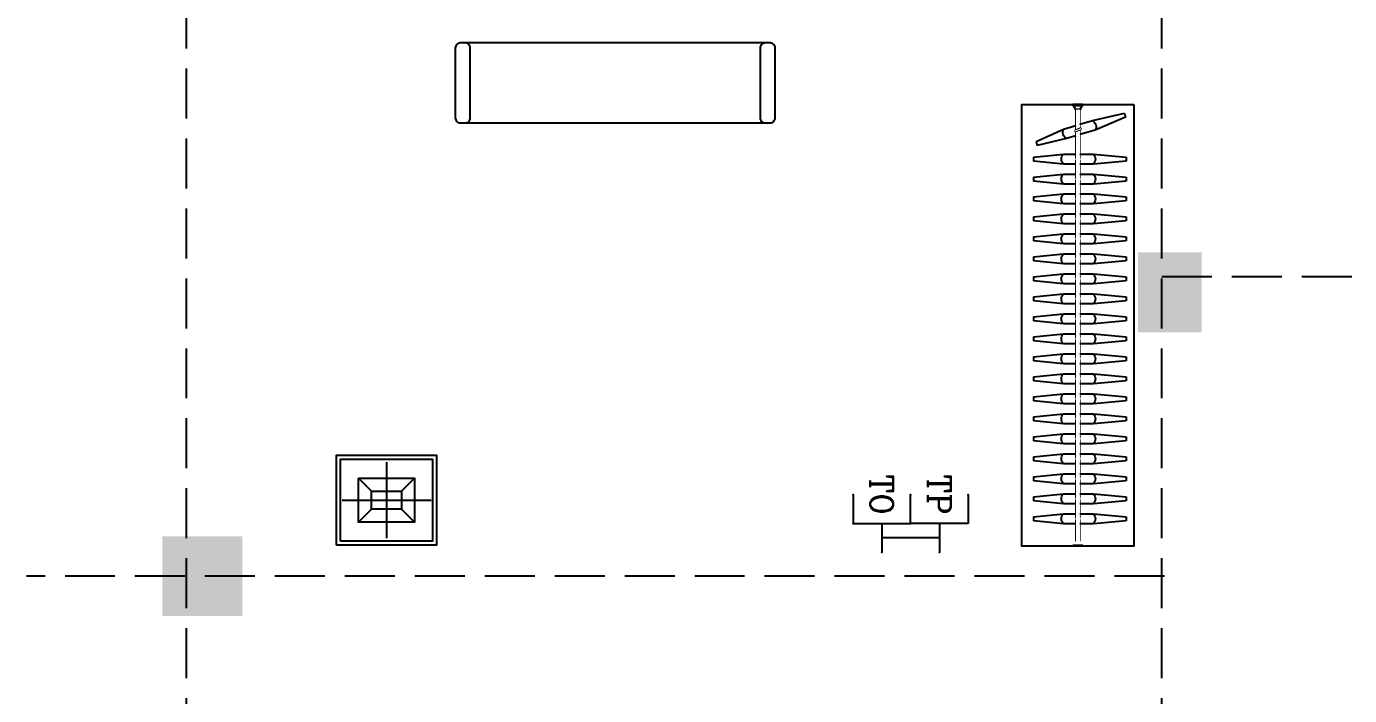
# Model space of a CAD drawing. Header units: millimetres. Extents: x -807114 to 42513, y -468455 to -61603.
# Drawn here: x 13500 to 20119, y -173757 to -170409 of the extents above; entities that cross this region are included whole.
import ezdxf
from ezdxf.enums import TextEntityAlignment as Align

# ---------------------------------------------------------------- set-up
doc = ezdxf.new("R2010")
doc.units = ezdxf.units.MM
doc.header["$LTSCALE"] = 1000
doc.linetypes.add('DASH', pattern=[0.35, 0.25, -0.1])
for name, color, linetype in [('EQUIP-通讯', 3, 'Continuous'), ('FF-FURN', 51, 'Continuous'), ('P-UN-FUR_i-固定家私', 45, 'Continuous'), ('WIRE-照明', 230, 'Continuous'), ('建-轴', 1, 'Continuous')]:
    doc.layers.add(name, color=color, linetype=linetype)
doc.styles.add('_TCH_LABEL', font='COMPLEX', dxfattribs={"bigfont": 'GBCBIG'})

# ---------------------------------------------------------------- blocks, each defined once
blk = doc.blocks.new('4afafaf2f2')
at = {"color": 59, "linetype": 'Continuous'}
for p, q in [((2143430.6, -977614.7), (2143430.6, -977169.2)), ((2143620.6, -977392), (2143240.6, -977392))]:
    blk.add_line(p, q, dxfattribs=at)
at = {"color": 57, "linetype": 'Continuous'}
for p, q in [((2143385.6, -977317), (2143320.6, -977252)), ((2143475.6, -977317), (2143540.6, -977252)), ((2143385.6, -977467), (2143320.6, -977532)), ((2143475.6, -977467), (2143540.6, -977532))]:
    blk.add_line(p, q, dxfattribs=at)
for points in [[(2143225.6, -977622), (2143635.6, -977622), (2143635.6, -977162), (2143225.6, -977162)], [(2143475.6, -977467), (2143475.6, -977317), (2143385.6, -977317), (2143385.6, -977467)]]:
    blk.add_lwpolyline(points, close=True, dxfattribs=at)
at = {"layer": 'FF-FURN'}
for points in [[(2143205.6, -977642), (2143655.6, -977642), (2143655.6, -977142), (2143205.6, -977142)], [(2143540.6, -977532), (2143540.6, -977252), (2143320.6, -977252), (2143320.6, -977532)]]:
    blk.add_lwpolyline(points, close=True, dxfattribs=at)
blk = doc.blocks.new('角几A')
at = {"color": 0, "linetype": 'Continuous'}
blk.add_lwpolyline([(800, 278.1, 0.414214), (775, 303.1), (-775, 303.1, 0.414214), (-800, 278.1), (-800, -71.9, 0.414214), (-775, -96.9), (775, -96.9, 0.414214), (800, -71.9)], format="xyb", close=True, dxfattribs=at)
at = {"color": 57, "linetype": 'Continuous'}
for points in [[(-750, -96.9, 0.414214), (-725, -71.9), (-725, 278.1, 0.414214), (-750, 303.1)], [(750, 303.1, 0.414214), (725, 278.1), (725, -71.9, 0.414214), (750, -96.9)]]:
    blk.add_lwpolyline(points, format="xyb", dxfattribs=at)
blk = doc.blocks.new('*U9284')
at = {"ltscale": 750}
blk.add_wipeout([(0, 0), (2250, 0), (2250, 600), (0, 600)], dxfattribs=at)
at = {"color": 8}
for p, q in [((205.4, 509.4), (142.5, 371.2)), ((190.4, 357), (224.6, 503.7)), ((205.4, 509.4), (224.6, 503.7)), ((282.5, 522.3), (267.5, 372.3)), ((282.5, 522.3), (302.5, 522.3)), ((317.5, 372.3), (302.5, 522.3)), ((382.5, 522.3), (367.5, 372.3)), ((382.5, 522.3), (402.5, 522.3)), ((417.5, 372.3), (402.5, 522.3)), ((482.5, 522.3), (467.5, 372.3)), ((482.5, 522.3), (502.5, 522.3)), ((517.5, 372.3), (502.5, 522.3)), ((582.5, 522.3), (567.5, 372.3)), ((582.5, 522.3), (602.5, 522.3)), ((617.5, 372.3), (602.5, 522.3)), ((682.5, 522.3), (667.5, 372.3)), ((682.5, 522.3), (702.5, 522.3)), ((717.5, 372.3), (702.5, 522.3)), ((782.5, 522.3), (767.5, 372.3)), ((782.5, 522.3), (802.5, 522.3)), ((817.5, 372.3), (802.5, 522.3)), ((882.5, 522.3), (867.5, 372.3)), ((882.5, 522.3), (902.5, 522.3)), ((917.5, 372.3), (902.5, 522.3)), ((982.5, 522.3), (967.5, 372.3)), ((982.5, 522.3), (1002.5, 522.3)), ((1017.5, 372.3), (1002.5, 522.3)), ((1082.5, 522.3), (1067.5, 372.3)), ((1082.5, 522.3), (1102.5, 522.3)), ((1117.5, 372.3), (1102.5, 522.3)), ((1182.5, 522.3), (1167.5, 372.3)), ((1182.5, 522.3), (1202.5, 522.3)), ((1217.5, 372.3), (1202.5, 522.3)), ((1282.5, 522.3), (1267.5, 372.3)), ((1282.5, 522.3), (1302.5, 522.3)), ((1317.5, 372.3), (1302.5, 522.3)), ((1382.5, 522.3), (1367.5, 372.3)), ((1382.5, 522.3), (1402.5, 522.3)), ((1417.5, 372.3), (1402.5, 522.3)), ((1482.5, 522.3), (1467.5, 372.3)), ((1482.5, 522.3), (1502.5, 522.3)), ((1517.5, 372.3), (1502.5, 522.3)), ((1582.5, 522.3), (1567.5, 372.3)), ((1582.5, 522.3), (1602.5, 522.3)), ((1617.5, 372.3), (1602.5, 522.3)), ((1682.5, 522.3), (1667.5, 372.3)), ((1682.5, 522.3), (1702.5, 522.3)), ((1717.5, 372.3), (1702.5, 522.3)), ((1782.5, 522.3), (1767.5, 372.3)), ((1782.5, 522.3), (1802.5, 522.3)), ((1817.5, 372.3), (1802.5, 522.3)), ((1882.5, 522.3), (1867.5, 372.3)), ((1882.5, 522.3), (1902.5, 522.3)), ((1917.5, 372.3), (1902.5, 522.3)), ((1982.5, 522.3), (1967.5, 372.3)), ((1982.5, 522.3), (2002.5, 522.3)), ((2017.5, 372.3), (2002.5, 522.3)), ((2082.5, 522.3), (2067.5, 372.3)), ((2082.5, 522.3), (2102.5, 522.3)), ((2117.5, 372.3), (2102.5, 522.3)), ((26, 325), (20, 325)), ((26, 325), (20, 325)), ((20, 275), (20, 325)), ((26, 275), (20, 275)), ((26, 275), (20, 275)), ((26, 275), (26, 325)), ((26, 275), (26, 325)), ((45, 286), (45, 314)), ((45, 286), (45, 314)), ((100, 227.3), (63.6, 66.7)), ((82.7, 61), (148, 213.1)), ((267.5, 222.3), (282.5, 58.2)), ((302.5, 58.2), (317.5, 222.3)), ((367.5, 222.3), (382.5, 58.2)), ((402.5, 58.2), (417.5, 222.3)), ((467.5, 222.3), (482.5, 58.2)), ((502.5, 58.2), (517.5, 222.3)), ((567.5, 222.3), (582.5, 58.2)), ((602.5, 58.2), (617.5, 222.3)), ((667.5, 222.3), (682.5, 58.2)), ((702.5, 58.2), (717.5, 222.3)), ((767.5, 222.3), (782.5, 58.2)), ((802.5, 58.2), (817.5, 222.3)), ((867.5, 222.3), (882.5, 58.2)), ((902.5, 58.2), (917.5, 222.3)), ((967.5, 222.3), (982.5, 58.2)), ((1002.5, 58.2), (1017.5, 222.3)), ((1067.5, 222.3), (1082.5, 58.2)), ((1102.5, 58.2), (1117.5, 222.3)), ((1167.5, 222.3), (1182.5, 58.2)), ((1202.5, 58.2), (1217.5, 222.3)), ((1267.5, 222.3), (1282.5, 58.2)), ((1302.5, 58.2), (1317.5, 222.3)), ((1367.5, 222.3), (1382.5, 58.2)), ((1402.5, 58.2), (1417.5, 222.3)), ((1467.5, 222.3), (1482.5, 58.2)), ((1502.5, 58.2), (1517.5, 222.3)), ((1567.5, 222.3), (1582.5, 58.2)), ((1602.5, 58.2), (1617.5, 222.3)), ((1667.5, 222.3), (1682.5, 58.2)), ((1702.5, 58.2), (1717.5, 222.3)), ((1767.5, 222.3), (1782.5, 58.2)), ((1802.5, 58.2), (1817.5, 222.3)), ((1867.5, 222.3), (1882.5, 58.2)), ((1902.5, 58.2), (1917.5, 222.3)), ((1967.5, 222.3), (1982.5, 58.2)), ((2002.5, 58.2), (2017.5, 222.3)), ((2067.5, 222.3), (2082.5, 58.2)), ((2102.5, 58.2), (2117.5, 222.3)), ((63.6, 66.7), (82.7, 61)), ((282.5, 58.2), (302.5, 58.2)), ((382.5, 58.2), (402.5, 58.2)), ((482.5, 58.2), (502.5, 58.2)), ((582.5, 58.2), (602.5, 58.2)), ((682.5, 58.2), (702.5, 58.2)), ((782.5, 58.2), (802.5, 58.2)), ((882.5, 58.2), (902.5, 58.2)), ((982.5, 58.2), (1002.5, 58.2)), ((1082.5, 58.2), (1102.5, 58.2)), ((1182.5, 58.2), (1202.5, 58.2)), ((1282.5, 58.2), (1302.5, 58.2)), ((1382.5, 58.2), (1402.5, 58.2)), ((1482.5, 58.2), (1502.5, 58.2)), ((1582.5, 58.2), (1602.5, 58.2)), ((1682.5, 58.2), (1702.5, 58.2)), ((1782.5, 58.2), (1802.5, 58.2)), ((1882.5, 58.2), (1902.5, 58.2)), ((1982.5, 58.2), (2002.5, 58.2)), ((2082.5, 58.2), (2102.5, 58.2))]:
    blk.add_line(p, q, dxfattribs=at)
at = {"color": 8, "ltscale": 750}
for points in [[(20, 20), (2230, 20), (2230, 580), (20, 580)], [(45, 309.6), (2205, 309.6), (2205, 289.6), (45, 289.6)]]:
    blk.add_lwpolyline(points, close=True, dxfattribs=at)
at = {"color": 250}
for centre, start, end in [((159, 338.9), 29.94207, 117.14771), ((292.5, 346.1), 46.39718, 133.60282), ((392.5, 346.1), 46.39718, 133.60282), ((492.5, 346.1), 46.39718, 133.60282), ((592.5, 346.1), 46.39718, 133.60282), ((692.5, 346.1), 46.39718, 133.60282), ((792.5, 346.1), 46.39718, 133.60282), ((892.5, 346.1), 46.39718, 133.60282), ((992.5, 346.1), 46.39718, 133.60282), ((1092.5, 346.1), 46.39718, 133.60282), ((1192.5, 346.1), 46.39718, 133.60282), ((1292.5, 346.1), 46.39718, 133.60282), ((1392.5, 346.1), 46.39718, 133.60282), ((1492.5, 346.1), 46.39718, 133.60282), ((1592.5, 346.1), 46.39718, 133.60282), ((1692.5, 346.1), 46.39718, 133.60282), ((1792.5, 346.1), 46.39718, 133.60282), ((1892.5, 346.1), 46.39718, 133.60282), ((1992.5, 346.1), 46.39718, 133.60282), ((2092.5, 346.1), 46.39718, 133.60282), ((131.4, 245.4), 209.94207, 297.14771), ((292.5, 248.6), 226.39718, 313.60282), ((392.5, 248.6), 226.39718, 313.60282), ((492.5, 248.6), 226.39718, 313.60282), ((592.5, 248.6), 226.39718, 313.60282), ((692.5, 248.6), 226.39718, 313.60282), ((792.5, 248.6), 226.39718, 313.60282), ((892.5, 248.6), 226.39718, 313.60282), ((992.5, 248.6), 226.39718, 313.60282), ((1092.5, 248.6), 226.39718, 313.60282), ((1192.5, 248.6), 226.39718, 313.60282), ((1292.5, 248.6), 226.39718, 313.60282), ((1392.5, 248.6), 226.39718, 313.60282), ((1492.5, 248.6), 226.39718, 313.60282), ((1592.5, 248.6), 226.39718, 313.60282), ((1692.5, 248.6), 226.39718, 313.60282), ((1792.5, 248.6), 226.39718, 313.60282), ((1892.5, 248.6), 226.39718, 313.60282), ((1992.5, 248.6), 226.39718, 313.60282), ((2092.5, 248.6), 226.39718, 313.60282)]:
    blk.add_arc(centre, 36.3, start, end, dxfattribs=at)
at = {"color": 8}
for centre, start, end in [((45, 335.9), 209.91557, 269.94727), ((45, 335.9), 209.91557, 269.94727), ((45, 264.1), 90.05273, 150.08443), ((45, 264.1), 90.05273, 150.08443)]:
    blk.add_arc(centre, 21.9, start, end, dxfattribs=at)
at = {"color": 8, "ltscale": 750}
blk.add_wipeout([(45, 309.6), (2205, 309.6), (2205, 289.6), (45, 289.6)], dxfattribs=at)
at = {"color": 8}
for p, q in [((267.5, 372.3), (267.5, 309.6)), ((317.5, 309.6), (317.5, 372.3)), ((367.5, 372.3), (367.5, 309.6)), ((417.5, 309.6), (417.5, 372.3)), ((467.5, 372.3), (467.5, 309.6)), ((517.5, 309.6), (517.5, 372.3)), ((567.5, 372.3), (567.5, 309.6)), ((617.5, 309.6), (617.5, 372.3)), ((667.5, 372.3), (667.5, 309.6)), ((717.5, 309.6), (717.5, 372.3)), ((767.5, 372.3), (767.5, 309.6)), ((817.5, 309.6), (817.5, 372.3)), ((867.5, 372.3), (867.5, 309.6)), ((917.5, 309.6), (917.5, 372.3)), ((967.5, 372.3), (967.5, 309.6)), ((1017.5, 309.6), (1017.5, 372.3)), ((1067.5, 372.3), (1067.5, 309.6)), ((1117.5, 309.6), (1117.5, 372.3)), ((1167.5, 372.3), (1167.5, 309.6)), ((1217.5, 309.6), (1217.5, 372.3)), ((1267.5, 372.3), (1267.5, 309.6)), ((1317.5, 309.6), (1317.5, 372.3)), ((1367.5, 372.3), (1367.5, 309.6)), ((1417.5, 309.6), (1417.5, 372.3)), ((1467.5, 372.3), (1467.5, 309.6)), ((1517.5, 309.6), (1517.5, 372.3)), ((1567.5, 372.3), (1567.5, 309.6)), ((1617.5, 309.6), (1617.5, 372.3)), ((1667.5, 372.3), (1667.5, 309.6)), ((1717.5, 309.6), (1717.5, 372.3)), ((1767.5, 372.3), (1767.5, 309.6)), ((1817.5, 309.6), (1817.5, 372.3)), ((1867.5, 372.3), (1867.5, 309.6)), ((1917.5, 309.6), (1917.5, 372.3)), ((1967.5, 372.3), (1967.5, 309.6)), ((2017.5, 309.6), (2017.5, 372.3)), ((2067.5, 372.3), (2067.5, 309.6)), ((2117.5, 309.6), (2117.5, 372.3)), ((267.5, 289.6), (267.5, 222.3)), ((317.5, 222.3), (317.5, 289.6)), ((367.5, 289.6), (367.5, 222.3)), ((417.5, 222.3), (417.5, 289.6)), ((467.5, 289.6), (467.5, 222.3)), ((517.5, 222.3), (517.5, 289.6)), ((567.5, 289.6), (567.5, 222.3)), ((617.5, 222.3), (617.5, 289.6)), ((667.5, 289.6), (667.5, 222.3)), ((717.5, 222.3), (717.5, 289.6)), ((767.5, 289.6), (767.5, 222.3)), ((817.5, 222.3), (817.5, 289.6)), ((867.5, 289.6), (867.5, 222.3)), ((917.5, 222.3), (917.5, 289.6)), ((967.5, 289.6), (967.5, 222.3)), ((1017.5, 222.3), (1017.5, 289.6)), ((1067.5, 289.6), (1067.5, 222.3)), ((1117.5, 222.3), (1117.5, 289.6)), ((1167.5, 289.6), (1167.5, 222.3)), ((1217.5, 222.3), (1217.5, 289.6)), ((1267.5, 289.6), (1267.5, 222.3)), ((1317.5, 222.3), (1317.5, 289.6)), ((1367.5, 289.6), (1367.5, 222.3)), ((1417.5, 222.3), (1417.5, 289.6)), ((1467.5, 289.6), (1467.5, 222.3)), ((1517.5, 222.3), (1517.5, 289.6)), ((1567.5, 289.6), (1567.5, 222.3)), ((1617.5, 222.3), (1617.5, 289.6)), ((1667.5, 289.6), (1667.5, 222.3)), ((1717.5, 222.3), (1717.5, 289.6)), ((1767.5, 289.6), (1767.5, 222.3)), ((1817.5, 222.3), (1817.5, 289.6)), ((1867.5, 289.6), (1867.5, 222.3)), ((1917.5, 222.3), (1917.5, 289.6)), ((1967.5, 289.6), (1967.5, 222.3)), ((2017.5, 222.3), (2017.5, 289.6)), ((2067.5, 289.6), (2067.5, 222.3)), ((2117.5, 222.3), (2117.5, 289.6))]:
    blk.add_line(p, q, dxfattribs=at)
at = {"color": 8, "ltscale": 750}
blk.add_lwpolyline([(148.1, 310), (149.3, 313.2), (149.8, 313.8), (150.1, 314), (150.4, 314.2), (150.8, 314.3), (151.2, 314.4), (151.6, 314.4), (152, 314.4), (152.3, 314.3), (152.6, 314.2), (152.9, 314), (153.1, 313.8), (153.3, 313.5), (153.5, 313.3), (153.7, 313), (153.8, 312.8), (153.9, 312.4), (153.9, 312), (153.9, 311.6), (153.9, 311.5), (143.8, 285.9), (143.7, 285.8), (143.7, 285.7), (143.5, 285.5), (143.4, 285.5), (143.3, 285.3), (143.1, 285.2), (142.9, 285.1), (142.8, 285), (142.6, 285), (142.4, 284.9), (142.1, 284.8), (141.8, 284.9), (141.6, 284.8), (141.5, 284.8), (141.3, 284.9), (141, 284.9), (140.7, 285), (140.6, 285.1), (140.5, 285.2), (140.3, 285.3), (140.2, 285.4), (140.1, 285.5), (139.9, 285.6), (139.8, 285.7), (139.7, 285.9), (139.7, 286), (139.6, 286.1), (139.5, 286.2), (139.4, 286.4), (139.4, 286.6), (139.3, 286.7), (139.3, 286.9), (139.3, 287), (139.3, 287.2), (139.3, 287.4), (139.3, 287.6), (139.3, 287.8), (139.4, 288)], close=True, dxfattribs=at)
at = {"color": 8}
blk.add_wipeout([(2205, 313.6), (2205, 285.6), (2207, 285.5), (2208.5, 285.3), (2209.9, 285.1), (2212.1, 284.4), (2213.8, 283.8), (2215.7, 282.8), (2217.1, 282), (2218.4, 281.1), (2219.7, 280), (2220.7, 278.9), (2221.9, 277.7), (2222.7, 276.7), (2224, 274.6), (2230, 274.6), (2230, 324.6), (2224, 324.6), (2223.5, 323.7), (2223.1, 323.2), (2222.9, 322.9), (2222.6, 322.5), (2222.3, 322.1), (2222, 321.8), (2221.6, 321.3), (2221.2, 320.7), (2220.7, 320.3), (2220.3, 319.9), (2219.9, 319.5), (2219.2, 318.9), (2218.8, 318.5), (2218.1, 318), (2217.3, 317.4), (2216.8, 317.1), (2216.1, 316.7), (2215.4, 316.3), (2214.7, 315.9), (2213.6, 315.4), (2212.3, 314.9), (2211.5, 314.6), (2210.7, 314.4), (2209.5, 314.1), (2208.6, 313.9), (2207.4, 313.8), (2206.2, 313.7), (2205.8, 313.6), (2205, 313.6), (2205, 285.6)], dxfattribs=at)
for p, q in [((2224, 324.6), (2230, 324.6)), ((2224, 324.6), (2230, 324.6)), ((2224, 324.6), (2224, 274.6)), ((2224, 274.6), (2230, 274.6)), ((2224, 274.6), (2230, 274.6)), ((2230, 274.6), (2230, 324.6))]:
    blk.add_line(p, q, dxfattribs=at)
at = {"color": 8, "ltscale": 750}
for points in [[(148.1, 310), (149.3, 313.2), (149.8, 313.8), (150.1, 314), (150.4, 314.2), (150.8, 314.3), (151.2, 314.4), (151.6, 314.4), (152, 314.4), (152.3, 314.3), (152.6, 314.2), (152.9, 314), (153.1, 313.8), (153.3, 313.5), (153.5, 313.3), (153.7, 313), (153.8, 312.8), (153.9, 312.4), (153.9, 312), (153.9, 311.6), (153.9, 311.5), (143.8, 285.9), (143.7, 285.8), (143.7, 285.7), (143.5, 285.5), (143.4, 285.5), (143.3, 285.3), (143.1, 285.2), (142.9, 285.1), (142.8, 285), (142.6, 285), (142.4, 284.9), (142.1, 284.8), (141.8, 284.9), (141.6, 284.8), (141.5, 284.8), (141.3, 284.9), (141, 284.9), (140.7, 285), (140.6, 285.1), (140.5, 285.2), (140.3, 285.3), (140.2, 285.4), (140.1, 285.5), (139.9, 285.6), (139.8, 285.7), (139.7, 285.9), (139.7, 286), (139.6, 286.1), (139.5, 286.2), (139.4, 286.4), (139.4, 286.6), (139.3, 286.7), (139.3, 286.9), (139.3, 287), (139.3, 287.2), (139.3, 287.4), (139.3, 287.6), (139.3, 287.8), (139.4, 288)], [(290.1, 309.8), (290.1, 313.3), (290.3, 314), (290.5, 314.3), (290.7, 314.6), (291.1, 314.9), (291.4, 315.1), (291.8, 315.3), (292.1, 315.3), (292.5, 315.4), (292.8, 315.4), (293.1, 315.3), (293.4, 315.2), (293.7, 315.1), (294, 314.9), (294.2, 314.7), (294.4, 314.5), (294.6, 314.2), (294.8, 313.9), (295, 313.5), (295, 313.4), (295, 285.9), (294.9, 285.7), (294.9, 285.6), (294.8, 285.4), (294.8, 285.3), (294.7, 285.2), (294.6, 285), (294.5, 284.8), (294.3, 284.7), (294.2, 284.6), (294, 284.4), (293.8, 284.3), (293.5, 284.2), (293.3, 284), (293.2, 284), (293, 284), (292.7, 283.9), (292.4, 283.9), (292.3, 283.9), (292.1, 284), (292, 284), (291.8, 284), (291.6, 284.1), (291.5, 284.2), (291.4, 284.2), (291.2, 284.3), (291.1, 284.4), (291, 284.5), (290.9, 284.6), (290.7, 284.7), (290.6, 284.9), (290.5, 285), (290.4, 285.2), (290.4, 285.3), (290.3, 285.4), (290.2, 285.6), (290.2, 285.8), (290.1, 286), (290.1, 286.2)], [(390.1, 309.8), (390.1, 313.3), (390.3, 314), (390.5, 314.3), (390.7, 314.6), (391.1, 314.9), (391.4, 315.1), (391.8, 315.3), (392.1, 315.3), (392.5, 315.4), (392.8, 315.4), (393.1, 315.3), (393.4, 315.2), (393.7, 315.1), (394, 314.9), (394.2, 314.7), (394.4, 314.5), (394.6, 314.2), (394.8, 313.9), (395, 313.5), (395, 313.4), (395, 285.9), (394.9, 285.7), (394.9, 285.6), (394.8, 285.4), (394.8, 285.3), (394.7, 285.2), (394.6, 285), (394.5, 284.8), (394.3, 284.7), (394.2, 284.6), (394, 284.4), (393.8, 284.3), (393.5, 284.2), (393.3, 284), (393.2, 284), (393, 284), (392.7, 283.9), (392.4, 283.9), (392.3, 283.9), (392.1, 284), (392, 284), (391.8, 284), (391.6, 284.1), (391.5, 284.2), (391.4, 284.2), (391.2, 284.3), (391.1, 284.4), (391, 284.5), (390.9, 284.6), (390.7, 284.7), (390.6, 284.9), (390.5, 285), (390.4, 285.2), (390.4, 285.3), (390.3, 285.4), (390.2, 285.6), (390.2, 285.8), (390.1, 286), (390.1, 286.2)], [(490.1, 309.8), (490.1, 313.3), (490.3, 314), (490.5, 314.3), (490.7, 314.6), (491.1, 314.9), (491.4, 315.1), (491.8, 315.3), (492.1, 315.3), (492.5, 315.4), (492.8, 315.4), (493.1, 315.3), (493.4, 315.2), (493.7, 315.1), (494, 314.9), (494.2, 314.7), (494.4, 314.5), (494.6, 314.2), (494.8, 313.9), (495, 313.5), (495, 313.4), (495, 285.9), (494.9, 285.7), (494.9, 285.6), (494.8, 285.4), (494.8, 285.3), (494.7, 285.2), (494.6, 285), (494.5, 284.8), (494.3, 284.7), (494.2, 284.6), (494, 284.4), (493.8, 284.3), (493.5, 284.2), (493.3, 284), (493.2, 284), (493, 284), (492.7, 283.9), (492.4, 283.9), (492.3, 283.9), (492.1, 284), (492, 284), (491.8, 284), (491.6, 284.1), (491.5, 284.2), (491.4, 284.2), (491.2, 284.3), (491.1, 284.4), (491, 284.5), (490.9, 284.6), (490.7, 284.7), (490.6, 284.9), (490.5, 285), (490.4, 285.2), (490.4, 285.3), (490.3, 285.4), (490.2, 285.6), (490.2, 285.8), (490.1, 286), (490.1, 286.2)], [(590.1, 309.8), (590.1, 313.3), (590.3, 314), (590.5, 314.3), (590.7, 314.6), (591.1, 314.9), (591.4, 315.1), (591.8, 315.3), (592.1, 315.3), (592.5, 315.4), (592.8, 315.4), (593.1, 315.3), (593.4, 315.2), (593.7, 315.1), (594, 314.9), (594.2, 314.7), (594.4, 314.5), (594.6, 314.2), (594.8, 313.9), (595, 313.5), (595, 313.4), (595, 285.9), (594.9, 285.7), (594.9, 285.6), (594.8, 285.4), (594.8, 285.3), (594.7, 285.2), (594.6, 285), (594.5, 284.8), (594.3, 284.7), (594.2, 284.6), (594, 284.4), (593.8, 284.3), (593.5, 284.2), (593.3, 284), (593.2, 284), (593, 284), (592.7, 283.9), (592.4, 283.9), (592.3, 283.9), (592.1, 284), (592, 284), (591.8, 284), (591.6, 284.1), (591.5, 284.2), (591.4, 284.2), (591.2, 284.3), (591.1, 284.4), (591, 284.5), (590.9, 284.6), (590.7, 284.7), (590.6, 284.9), (590.5, 285), (590.4, 285.2), (590.4, 285.3), (590.3, 285.4), (590.2, 285.6), (590.2, 285.8), (590.1, 286), (590.1, 286.2)], [(690.1, 309.8), (690.1, 313.3), (690.3, 314), (690.5, 314.3), (690.7, 314.6), (691.1, 314.9), (691.4, 315.1), (691.8, 315.3), (692.1, 315.3), (692.5, 315.4), (692.8, 315.4), (693.1, 315.3), (693.4, 315.2), (693.7, 315.1), (694, 314.9), (694.2, 314.7), (694.4, 314.5), (694.6, 314.2), (694.8, 313.9), (695, 313.5), (695, 313.4), (695, 285.9), (694.9, 285.7), (694.9, 285.6), (694.8, 285.4), (694.8, 285.3), (694.7, 285.2), (694.6, 285), (694.5, 284.8), (694.3, 284.7), (694.2, 284.6), (694, 284.4), (693.8, 284.3), (693.5, 284.2), (693.3, 284), (693.2, 284), (693, 284), (692.7, 283.9), (692.4, 283.9), (692.3, 283.9), (692.1, 284), (692, 284), (691.8, 284), (691.6, 284.1), (691.5, 284.2), (691.4, 284.2), (691.2, 284.3), (691.1, 284.4), (691, 284.5), (690.9, 284.6), (690.7, 284.7), (690.6, 284.9), (690.5, 285), (690.4, 285.2), (690.4, 285.3), (690.3, 285.4), (690.2, 285.6), (690.2, 285.8), (690.1, 286), (690.1, 286.2)], [(790.1, 309.8), (790.1, 313.3), (790.3, 314), (790.5, 314.3), (790.7, 314.6), (791.1, 314.9), (791.4, 315.1), (791.8, 315.3), (792.1, 315.3), (792.5, 315.4), (792.8, 315.4), (793.1, 315.3), (793.4, 315.2), (793.7, 315.1), (794, 314.9), (794.2, 314.7), (794.4, 314.5), (794.6, 314.2), (794.8, 313.9), (795, 313.5), (795, 313.4), (795, 285.9), (794.9, 285.7), (794.9, 285.6), (794.8, 285.4), (794.8, 285.3), (794.7, 285.2), (794.6, 285), (794.5, 284.8), (794.3, 284.7), (794.2, 284.6), (794, 284.4), (793.8, 284.3), (793.5, 284.2), (793.3, 284), (793.2, 284), (793, 284), (792.7, 283.9), (792.4, 283.9), (792.3, 283.9), (792.1, 284), (792, 284), (791.8, 284), (791.6, 284.1), (791.5, 284.2), (791.4, 284.2), (791.2, 284.3), (791.1, 284.4), (791, 284.5), (790.9, 284.6), (790.7, 284.7), (790.6, 284.9), (790.5, 285), (790.4, 285.2), (790.4, 285.3), (790.3, 285.4), (790.2, 285.6), (790.2, 285.8), (790.1, 286), (790.1, 286.2)], [(890.1, 309.8), (890.1, 313.3), (890.3, 314), (890.5, 314.3), (890.7, 314.6), (891.1, 314.9), (891.4, 315.1), (891.8, 315.3), (892.1, 315.3), (892.5, 315.4), (892.8, 315.4), (893.1, 315.3), (893.4, 315.2), (893.7, 315.1), (894, 314.9), (894.2, 314.7), (894.4, 314.5), (894.6, 314.2), (894.8, 313.9), (895, 313.5), (895, 313.4), (895, 285.9), (894.9, 285.7), (894.9, 285.6), (894.8, 285.4), (894.8, 285.3), (894.7, 285.2), (894.6, 285), (894.5, 284.8), (894.3, 284.7), (894.2, 284.6), (894, 284.4), (893.8, 284.3), (893.5, 284.2), (893.3, 284), (893.2, 284), (893, 284), (892.7, 283.9), (892.4, 283.9), (892.3, 283.9), (892.1, 284), (892, 284), (891.8, 284), (891.6, 284.1), (891.5, 284.2), (891.4, 284.2), (891.2, 284.3), (891.1, 284.4), (891, 284.5), (890.9, 284.6), (890.7, 284.7), (890.6, 284.9), (890.5, 285), (890.4, 285.2), (890.4, 285.3), (890.3, 285.4), (890.2, 285.6), (890.2, 285.8), (890.1, 286), (890.1, 286.2)], [(990.1, 309.8), (990.1, 313.3), (990.3, 314), (990.5, 314.3), (990.7, 314.6), (991.1, 314.9), (991.4, 315.1), (991.8, 315.3), (992.1, 315.3), (992.5, 315.4), (992.8, 315.4), (993.1, 315.3), (993.4, 315.2), (993.7, 315.1), (994, 314.9), (994.2, 314.7), (994.4, 314.5), (994.6, 314.2), (994.8, 313.9), (995, 313.5), (995, 313.4), (995, 285.9), (994.9, 285.7), (994.9, 285.6), (994.8, 285.4), (994.8, 285.3), (994.7, 285.2), (994.6, 285), (994.5, 284.8), (994.3, 284.7), (994.2, 284.6), (994, 284.4), (993.8, 284.3), (993.5, 284.2), (993.3, 284), (993.2, 284), (993, 284), (992.7, 283.9), (992.4, 283.9), (992.3, 283.9), (992.1, 284), (992, 284), (991.8, 284), (991.6, 284.1), (991.5, 284.2), (991.4, 284.2), (991.2, 284.3), (991.1, 284.4), (991, 284.5), (990.9, 284.6), (990.7, 284.7), (990.6, 284.9), (990.5, 285), (990.4, 285.2), (990.4, 285.3), (990.3, 285.4), (990.2, 285.6), (990.2, 285.8), (990.1, 286), (990.1, 286.2)], [(1090.1, 309.8), (1090.1, 313.3), (1090.3, 314), (1090.5, 314.3), (1090.7, 314.6), (1091.1, 314.9), (1091.4, 315.1), (1091.8, 315.3), (1092.1, 315.3), (1092.5, 315.4), (1092.8, 315.4), (1093.1, 315.3), (1093.4, 315.2), (1093.7, 315.1), (1094, 314.9), (1094.2, 314.7), (1094.4, 314.5), (1094.6, 314.2), (1094.8, 313.9), (1095, 313.5), (1095, 313.4), (1095, 285.9), (1094.9, 285.7), (1094.9, 285.6), (1094.8, 285.4), (1094.8, 285.3), (1094.7, 285.2), (1094.6, 285), (1094.5, 284.8), (1094.3, 284.7), (1094.2, 284.6), (1094, 284.4), (1093.8, 284.3), (1093.5, 284.2), (1093.3, 284), (1093.2, 284), (1093, 284), (1092.7, 283.9), (1092.4, 283.9), (1092.3, 283.9), (1092.1, 284), (1092, 284), (1091.8, 284), (1091.6, 284.1), (1091.5, 284.2), (1091.4, 284.2), (1091.2, 284.3), (1091.1, 284.4), (1091, 284.5), (1090.9, 284.6), (1090.7, 284.7), (1090.6, 284.9), (1090.5, 285), (1090.4, 285.2), (1090.4, 285.3), (1090.3, 285.4), (1090.2, 285.6), (1090.2, 285.8), (1090.1, 286), (1090.1, 286.2)], [(1190.1, 309.8), (1190.1, 313.3), (1190.3, 314), (1190.5, 314.3), (1190.7, 314.6), (1191.1, 314.9), (1191.4, 315.1), (1191.8, 315.3), (1192.1, 315.3), (1192.5, 315.4), (1192.8, 315.4), (1193.1, 315.3), (1193.4, 315.2), (1193.7, 315.1), (1194, 314.9), (1194.2, 314.7), (1194.4, 314.5), (1194.6, 314.2), (1194.8, 313.9), (1195, 313.5), (1195, 313.4), (1195, 285.9), (1194.9, 285.7), (1194.9, 285.6), (1194.8, 285.4), (1194.8, 285.3), (1194.7, 285.2), (1194.6, 285), (1194.5, 284.8), (1194.3, 284.7), (1194.2, 284.6), (1194, 284.4), (1193.8, 284.3), (1193.5, 284.2), (1193.3, 284), (1193.2, 284), (1193, 284), (1192.7, 283.9), (1192.4, 283.9), (1192.3, 283.9), (1192.1, 284), (1192, 284), (1191.8, 284), (1191.6, 284.1), (1191.5, 284.2), (1191.4, 284.2), (1191.2, 284.3), (1191.1, 284.4), (1191, 284.5), (1190.9, 284.6), (1190.7, 284.7), (1190.6, 284.9), (1190.5, 285), (1190.4, 285.2), (1190.4, 285.3), (1190.3, 285.4), (1190.2, 285.6), (1190.2, 285.8), (1190.1, 286), (1190.1, 286.2)], [(1290.1, 309.8), (1290.1, 313.3), (1290.3, 314), (1290.5, 314.3), (1290.7, 314.6), (1291.1, 314.9), (1291.4, 315.1), (1291.8, 315.3), (1292.1, 315.3), (1292.5, 315.4), (1292.8, 315.4), (1293.1, 315.3), (1293.4, 315.2), (1293.7, 315.1), (1294, 314.9), (1294.2, 314.7), (1294.4, 314.5), (1294.6, 314.2), (1294.8, 313.9), (1295, 313.5), (1295, 313.4), (1295, 285.9), (1294.9, 285.7), (1294.9, 285.6), (1294.8, 285.4), (1294.8, 285.3), (1294.7, 285.2), (1294.6, 285), (1294.5, 284.8), (1294.3, 284.7), (1294.2, 284.6), (1294, 284.4), (1293.8, 284.3), (1293.5, 284.2), (1293.3, 284), (1293.2, 284), (1293, 284), (1292.7, 283.9), (1292.4, 283.9), (1292.3, 283.9), (1292.1, 284), (1292, 284), (1291.8, 284), (1291.6, 284.1), (1291.5, 284.2), (1291.4, 284.2), (1291.2, 284.3), (1291.1, 284.4), (1291, 284.5), (1290.9, 284.6), (1290.7, 284.7), (1290.6, 284.9), (1290.5, 285), (1290.4, 285.2), (1290.4, 285.3), (1290.3, 285.4), (1290.2, 285.6), (1290.2, 285.8), (1290.1, 286), (1290.1, 286.2)], [(1390.1, 309.8), (1390.1, 313.3), (1390.3, 314), (1390.5, 314.3), (1390.7, 314.6), (1391.1, 314.9), (1391.4, 315.1), (1391.8, 315.3), (1392.1, 315.3), (1392.5, 315.4), (1392.8, 315.4), (1393.1, 315.3), (1393.4, 315.2), (1393.7, 315.1), (1394, 314.9), (1394.2, 314.7), (1394.4, 314.5), (1394.6, 314.2), (1394.8, 313.9), (1395, 313.5), (1395, 313.4), (1395, 285.9), (1394.9, 285.7), (1394.9, 285.6), (1394.8, 285.4), (1394.8, 285.3), (1394.7, 285.2), (1394.6, 285), (1394.5, 284.8), (1394.3, 284.7), (1394.2, 284.6), (1394, 284.4), (1393.8, 284.3), (1393.5, 284.2), (1393.3, 284), (1393.2, 284), (1393, 284), (1392.7, 283.9), (1392.4, 283.9), (1392.3, 283.9), (1392.1, 284), (1392, 284), (1391.8, 284), (1391.6, 284.1), (1391.5, 284.2), (1391.4, 284.2), (1391.2, 284.3), (1391.1, 284.4), (1391, 284.5), (1390.9, 284.6), (1390.7, 284.7), (1390.6, 284.9), (1390.5, 285), (1390.4, 285.2), (1390.4, 285.3), (1390.3, 285.4), (1390.2, 285.6), (1390.2, 285.8), (1390.1, 286), (1390.1, 286.2)], [(1490.1, 309.8), (1490.1, 313.3), (1490.3, 314), (1490.5, 314.3), (1490.7, 314.6), (1491.1, 314.9), (1491.4, 315.1), (1491.8, 315.3), (1492.1, 315.3), (1492.5, 315.4), (1492.8, 315.4), (1493.1, 315.3), (1493.4, 315.2), (1493.7, 315.1), (1494, 314.9), (1494.2, 314.7), (1494.4, 314.5), (1494.6, 314.2), (1494.8, 313.9), (1495, 313.5), (1495, 313.4), (1495, 285.9), (1494.9, 285.7), (1494.9, 285.6), (1494.8, 285.4), (1494.8, 285.3), (1494.7, 285.2), (1494.6, 285), (1494.5, 284.8), (1494.3, 284.7), (1494.2, 284.6), (1494, 284.4), (1493.8, 284.3), (1493.5, 284.2), (1493.3, 284), (1493.2, 284), (1493, 284), (1492.7, 283.9), (1492.4, 283.9), (1492.3, 283.9), (1492.1, 284), (1492, 284), (1491.8, 284), (1491.6, 284.1), (1491.5, 284.2), (1491.4, 284.2), (1491.2, 284.3), (1491.1, 284.4), (1491, 284.5), (1490.9, 284.6), (1490.7, 284.7), (1490.6, 284.9), (1490.5, 285), (1490.4, 285.2), (1490.4, 285.3), (1490.3, 285.4), (1490.2, 285.6), (1490.2, 285.8), (1490.1, 286), (1490.1, 286.2)], [(1590.1, 309.8), (1590.1, 313.3), (1590.3, 314), (1590.5, 314.3), (1590.7, 314.6), (1591.1, 314.9), (1591.4, 315.1), (1591.8, 315.3), (1592.1, 315.3), (1592.5, 315.4), (1592.8, 315.4), (1593.1, 315.3), (1593.4, 315.2), (1593.7, 315.1), (1594, 314.9), (1594.2, 314.7), (1594.4, 314.5), (1594.6, 314.2), (1594.8, 313.9), (1595, 313.5), (1595, 313.4), (1595, 285.9), (1594.9, 285.7), (1594.9, 285.6), (1594.8, 285.4), (1594.8, 285.3), (1594.7, 285.2), (1594.6, 285), (1594.5, 284.8), (1594.3, 284.7), (1594.2, 284.6), (1594, 284.4), (1593.8, 284.3), (1593.5, 284.2), (1593.3, 284), (1593.2, 284), (1593, 284), (1592.7, 283.9), (1592.4, 283.9), (1592.3, 283.9), (1592.1, 284), (1592, 284), (1591.8, 284), (1591.6, 284.1), (1591.5, 284.2), (1591.4, 284.2), (1591.2, 284.3), (1591.1, 284.4), (1591, 284.5), (1590.9, 284.6), (1590.7, 284.7), (1590.6, 284.9), (1590.5, 285), (1590.4, 285.2), (1590.4, 285.3), (1590.3, 285.4), (1590.2, 285.6), (1590.2, 285.8), (1590.1, 286), (1590.1, 286.2)], [(1690.1, 309.8), (1690.1, 313.3), (1690.3, 314), (1690.5, 314.3), (1690.7, 314.6), (1691.1, 314.9), (1691.4, 315.1), (1691.8, 315.3), (1692.1, 315.3), (1692.5, 315.4), (1692.8, 315.4), (1693.1, 315.3), (1693.4, 315.2), (1693.7, 315.1), (1694, 314.9), (1694.2, 314.7), (1694.4, 314.5), (1694.6, 314.2), (1694.8, 313.9), (1695, 313.5), (1695, 313.4), (1695, 285.9), (1694.9, 285.7), (1694.9, 285.6), (1694.8, 285.4), (1694.8, 285.3), (1694.7, 285.2), (1694.6, 285), (1694.5, 284.8), (1694.3, 284.7), (1694.2, 284.6), (1694, 284.4), (1693.8, 284.3), (1693.5, 284.2), (1693.3, 284), (1693.2, 284), (1693, 284), (1692.7, 283.9), (1692.4, 283.9), (1692.3, 283.9), (1692.1, 284), (1692, 284), (1691.8, 284), (1691.6, 284.1), (1691.5, 284.2), (1691.4, 284.2), (1691.2, 284.3), (1691.1, 284.4), (1691, 284.5), (1690.9, 284.6), (1690.7, 284.7), (1690.6, 284.9), (1690.5, 285), (1690.4, 285.2), (1690.4, 285.3), (1690.3, 285.4), (1690.2, 285.6), (1690.2, 285.8), (1690.1, 286), (1690.1, 286.2)], [(1790.1, 309.8), (1790.1, 313.3), (1790.3, 314), (1790.5, 314.3), (1790.7, 314.6), (1791.1, 314.9), (1791.4, 315.1), (1791.8, 315.3), (1792.1, 315.3), (1792.5, 315.4), (1792.8, 315.4), (1793.1, 315.3), (1793.4, 315.2), (1793.7, 315.1), (1794, 314.9), (1794.2, 314.7), (1794.4, 314.5), (1794.6, 314.2), (1794.8, 313.9), (1795, 313.5), (1795, 313.4), (1795, 285.9), (1794.9, 285.7), (1794.9, 285.6), (1794.8, 285.4), (1794.8, 285.3), (1794.7, 285.2), (1794.6, 285), (1794.5, 284.8), (1794.3, 284.7), (1794.2, 284.6), (1794, 284.4), (1793.8, 284.3), (1793.5, 284.2), (1793.3, 284), (1793.2, 284), (1793, 284), (1792.7, 283.9), (1792.4, 283.9), (1792.3, 283.9), (1792.1, 284), (1792, 284), (1791.8, 284), (1791.6, 284.1), (1791.5, 284.2), (1791.4, 284.2), (1791.2, 284.3), (1791.1, 284.4), (1791, 284.5), (1790.9, 284.6), (1790.7, 284.7), (1790.6, 284.9), (1790.5, 285), (1790.4, 285.2), (1790.4, 285.3), (1790.3, 285.4), (1790.2, 285.6), (1790.2, 285.8), (1790.1, 286), (1790.1, 286.2)], [(1890.1, 309.8), (1890.1, 313.3), (1890.3, 314), (1890.5, 314.3), (1890.7, 314.6), (1891.1, 314.9), (1891.4, 315.1), (1891.8, 315.3), (1892.1, 315.3), (1892.5, 315.4), (1892.8, 315.4), (1893.1, 315.3), (1893.4, 315.2), (1893.7, 315.1), (1894, 314.9), (1894.2, 314.7), (1894.4, 314.5), (1894.6, 314.2), (1894.8, 313.9), (1895, 313.5), (1895, 313.4), (1895, 285.9), (1894.9, 285.7), (1894.9, 285.6), (1894.8, 285.4), (1894.8, 285.3), (1894.7, 285.2), (1894.6, 285), (1894.5, 284.8), (1894.3, 284.7), (1894.2, 284.6), (1894, 284.4), (1893.8, 284.3), (1893.5, 284.2), (1893.3, 284), (1893.2, 284), (1893, 284), (1892.7, 283.9), (1892.4, 283.9), (1892.3, 283.9), (1892.1, 284), (1892, 284), (1891.8, 284), (1891.6, 284.1), (1891.5, 284.2), (1891.4, 284.2), (1891.2, 284.3), (1891.1, 284.4), (1891, 284.5), (1890.9, 284.6), (1890.7, 284.7), (1890.6, 284.9), (1890.5, 285), (1890.4, 285.2), (1890.4, 285.3), (1890.3, 285.4), (1890.2, 285.6), (1890.2, 285.8), (1890.1, 286), (1890.1, 286.2)], [(1990.1, 309.8), (1990.1, 313.3), (1990.3, 314), (1990.5, 314.3), (1990.7, 314.6), (1991.1, 314.9), (1991.4, 315.1), (1991.8, 315.3), (1992.1, 315.3), (1992.5, 315.4), (1992.8, 315.4), (1993.1, 315.3), (1993.4, 315.2), (1993.7, 315.1), (1994, 314.9), (1994.2, 314.7), (1994.4, 314.5), (1994.6, 314.2), (1994.8, 313.9), (1995, 313.5), (1995, 313.4), (1995, 285.9), (1994.9, 285.7), (1994.9, 285.6), (1994.8, 285.4), (1994.8, 285.3), (1994.7, 285.2), (1994.6, 285), (1994.5, 284.8), (1994.3, 284.7), (1994.2, 284.6), (1994, 284.4), (1993.8, 284.3), (1993.5, 284.2), (1993.3, 284), (1993.2, 284), (1993, 284), (1992.7, 283.9), (1992.4, 283.9), (1992.3, 283.9), (1992.1, 284), (1992, 284), (1991.8, 284), (1991.6, 284.1), (1991.5, 284.2), (1991.4, 284.2), (1991.2, 284.3), (1991.1, 284.4), (1991, 284.5), (1990.9, 284.6), (1990.7, 284.7), (1990.6, 284.9), (1990.5, 285), (1990.4, 285.2), (1990.4, 285.3), (1990.3, 285.4), (1990.2, 285.6), (1990.2, 285.8), (1990.1, 286), (1990.1, 286.2)], [(2090.1, 309.8), (2090.1, 313.3), (2090.3, 314), (2090.5, 314.3), (2090.7, 314.6), (2091.1, 314.9), (2091.4, 315.1), (2091.8, 315.3), (2092.1, 315.3), (2092.5, 315.4), (2092.8, 315.4), (2093.1, 315.3), (2093.4, 315.2), (2093.7, 315.1), (2094, 314.9), (2094.2, 314.7), (2094.4, 314.5), (2094.6, 314.2), (2094.8, 313.9), (2095, 313.5), (2095, 313.4), (2095, 285.9), (2094.9, 285.7), (2094.9, 285.6), (2094.8, 285.4), (2094.8, 285.3), (2094.7, 285.2), (2094.6, 285), (2094.5, 284.8), (2094.3, 284.7), (2094.2, 284.6), (2094, 284.4), (2093.8, 284.3), (2093.5, 284.2), (2093.3, 284), (2093.2, 284), (2093, 284), (2092.7, 283.9), (2092.4, 283.9), (2092.3, 283.9), (2092.1, 284), (2092, 284), (2091.8, 284), (2091.6, 284.1), (2091.5, 284.2), (2091.4, 284.2), (2091.2, 284.3), (2091.1, 284.4), (2091, 284.5), (2090.9, 284.6), (2090.7, 284.7), (2090.6, 284.9), (2090.5, 285), (2090.4, 285.2), (2090.4, 285.3), (2090.3, 285.4), (2090.2, 285.6), (2090.2, 285.8), (2090.1, 286), (2090.1, 286.2)]]:
    blk.add_wipeout(points, dxfattribs=at)
at = {"color": 8}
for p, q in [((142.5, 371.2), (124.3, 309.6)), ((176.5, 309.6), (190.4, 357)), ((118.4, 289.6), (100, 227.3)), ((148, 213.1), (170.5, 289.6))]:
    blk.add_line(p, q, dxfattribs=at)
blk = doc.blocks.new('$equip$00001382')
for p, q in [((-0.5, 0.499), (-0.5, 0.999)), ((0.5, 0.999), (0.5, 0.499)), ((0.5, 0.499), (-0.5, 0.499)), ((0, 0.5), (0, 0))]:
    blk.add_line(p, q)
for p in [(-0.5, 0.999), (0.5, 0.999), (0, 0.499), (0, 0)]:
    blk.add_point(p)
at = {"style": '_TCH_LABEL', "flags": 8}
blk.add_attdef('$TEXT$', text='', height=0.4, dxfattribs=at).set_placement((0, 0.999), align=Align.MIDDLE_CENTER)
at = {"style": '_TCH_LABEL', "flags": 9}
blk.add_attdef('A', (0, 0), '', height=0.00002, dxfattribs=at)
blk = doc.blocks.new('$equip$00001674')
for p, q in [((-0.5, 0.499), (-0.5, 0.999)), ((0.5, 0.999), (0.5, 0.499)), ((0.5, 0.499), (-0.5, 0.499)), ((0, 0.5), (0, 0))]:
    blk.add_line(p, q)
for p in [(-0.5, 0.999), (0.5, 0.999), (-0.5, 0.499), (0.5, 0.499), (0, 0)]:
    blk.add_point(p)
at = {"style": '_TCH_LABEL', "flags": 8}
blk.add_attdef('$TEXT$', text='', height=0.4, dxfattribs=at).set_placement((0, 0.999), align=Align.MIDDLE_CENTER)
at = {"style": '_TCH_LABEL', "flags": 9}
blk.add_attdef('A', (0, 0), '', height=0.00002, dxfattribs=at)

msp = doc.modelspace()

# ---------------------------------------------------------------- hatches: boundary and pattern name
h = msp.add_hatch(color=251)
h.dxf.hatch_style = 1
h.paths.add_polyline_path([(18979.8, -171539.6), (18979.8, -171939.6), (19379.8, -171939.6), (19379.8, -171539.6)])
h = msp.add_hatch(color=251)
h.dxf.hatch_style = 1
h.paths.add_polyline_path([(14179.8, -172959.6), (14579.8, -172959.6), (14579.8, -173359.6), (14179.8, -173359.6)])

# ---------------------------------------------------------------- linework, layer by layer
at = {"layer": 'WIRE-照明'}
msp.add_line((18066.9, -172967.5), (17778.9, -172967.7), dxfattribs=at)
at = {"layer": '建-轴', "linetype": 'DASH'}
for p, q in [((14299.8, -178919.6), (14299.8, -164359.6)), ((19179.8, -178919.6), (19179.8, -164359.6)), ((19179.8, -171659.6), (27859.8, -171659.6)), ((19192.7, -173159.6), (13499.8, -173159.6))]:
    msp.add_line(p, q, dxfattribs=at)

# ---------------------------------------------------------------- block references
at = {"xscale": -1, "rotation": 270}
msp.add_blockref('4afafaf2f2', (992693.1, -2316210.3), dxfattribs=at)
at = {"layer": 'EQUIP-通讯'}
ref = msp.add_blockref('$equip$00001674', (17778.9, -173039.6), dxfattribs=dict(at, xscale=-288, yscale=288, zscale=288, rotation=359.9999999999997))
ref.add_attrib('$TEXT$', 'TO', dxfattribs={"layer": '0', "height": 115.2, "rotation": 270, "style": '_TCH_LABEL', "flags": 8}).set_placement((17778.9, -172751.9), align=Align.MIDDLE_CENTER)
ref = msp.add_blockref('$equip$00001382', (18066.9, -173039.4), dxfattribs=dict(at, xscale=288, yscale=288, zscale=288))
ref.add_attrib('$TEXT$', 'TP', dxfattribs={"layer": '0', "height": 115.2, "rotation": 270, "style": '_TCH_LABEL', "flags": 8}).set_placement((18066.9, -172751.7), align=Align.MIDDLE_CENTER)
at = {"layer": 'FF-FURN'}
msp.add_blockref('角几A', (16445.3, -170794.3), dxfattribs=at)

# ---------------------------------------------------------------- next in the draw order: block references
at = {"layer": 'P-UN-FUR_i-固定家私', "ltscale": 750, "extrusion": (0, 0, -1), "zscale": -1, "rotation": 270}
msp.add_blockref('*U9284', (-19059.8, -170779.6), dxfattribs=at)

doc.saveas('drawing.dxf')
